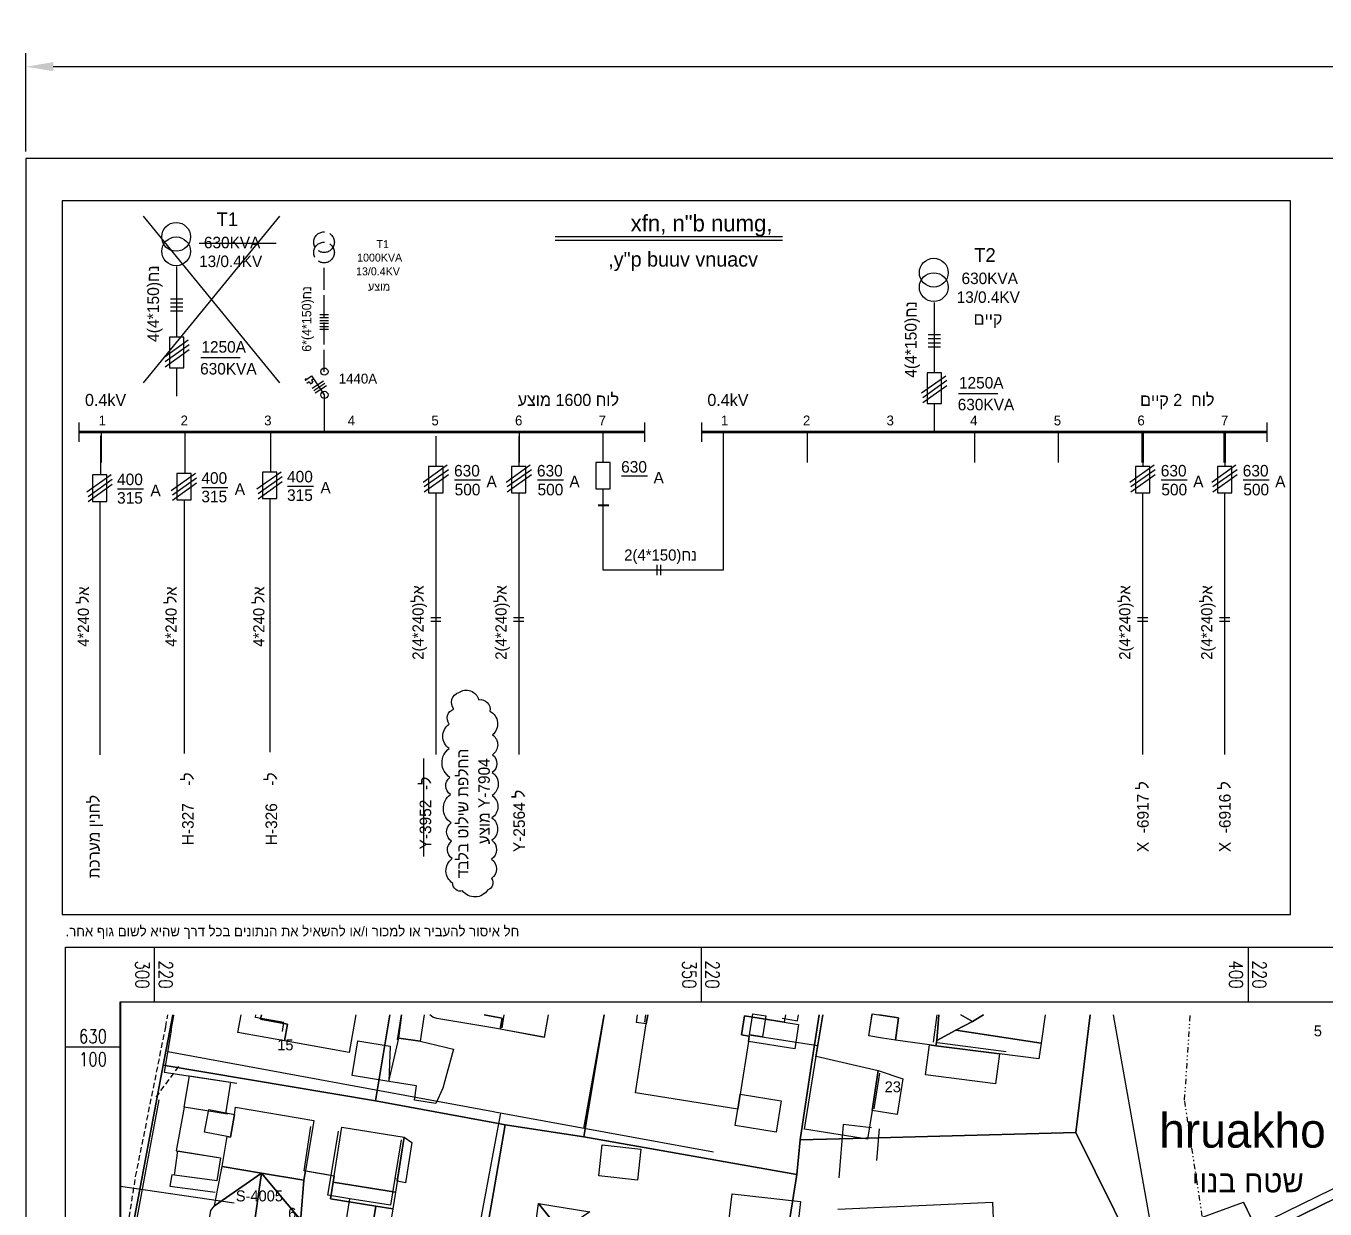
# Model space of a CAD drawing. Header units: metres. Extents: x 220080 to 220677, y 629869 to 630193.
# Drawn here: x 220288.2 to 220407, y 630085.2 to 630193.4 of the extents above; entities that cross this region are included whole.
import ezdxf
from ezdxf.enums import TextEntityAlignment as Align

# ---------------------------------------------------------------- set-up
doc = ezdxf.new("R2010")
doc.units = ezdxf.units.M
doc.header["$LTSCALE"] = 0.5
doc.header["$MEASUREMENT"] = 0
doc.header["$PDMODE"] = 66
doc.header["$PDSIZE"] = 0.75
for name, pattern in [('DASH15', [1.5, 1, -0.5]), ('DASH5', [5, 4, -1]), ('DIVIDE25', [2.5, 1, -0.5, 0, -0.5, 0, -0.5])]:
    doc.linetypes.add(name, pattern=pattern)
for name, color, linetype in [('1201', 251, 'Continuous'), ('1202', 255, 'Continuous'), ('1203', 7, 'Continuous'), ('1204', 7, 'Continuous'), ('1601', 30, 'LANDBORDER'), ('1602', 40, 'Continuous'), ('1603', 40, 'Continuous'), ('2200', 252, 'Continuous'), ('2202', 255, 'Continuous'), ('2203', 7, 'Continuous'), ('2205', 252, 'Continuous'), ('2206', 252, 'Continuous'), ('2207', 252, 'Continuous'), ('2404', 252, 'DASH15'), ('2407', 252, 'DIVIDE25'), ('2408', 252, 'DASH15'), ('2412', 252, 'Continuous'), ('2601', 252, 'Continuous'), ('2602', 252, 'Continuous'), ('2603', 252, 'FENCE'), ('2604', 252, 'Continuous'), ('2619', 8, 'Continuous'), ('6081', 1, 'CABLEUNDEXIST03'), ('6091', 3, 'CABLEUNDEXIST03'), ('6092', 3, 'CABLEUNDPROPOSE03'), ('6151', 6, 'CABLEUNDEXIST03'), ('6516', 20, 'Continuous'), ('6815', 255, 'Continuous'), ('6911', 3, 'Continuous'), ('6972', 254, 'Continuous'), ('9100', 7, 'Continuous'), ('ALMANT', 11, 'Continuous'), ('I_FRAME', 7, 'Continuous'), ('I_OTHER', 7, 'Continuous')]:
    doc.layers.add(name, color=color, linetype=linetype)
doc.layers.get('2206').off()
doc.styles.add('coord', font='romant', dxfattribs={"width": 0.8})
doc.styles.add('HEBTXT', font='HEBTXT')
doc.styles.add('MIRYM', font='mirym')
doc.linetypes.add('CABLEUNDEXIST03', pattern='A,3.5,[222,elecad.shx,S=0.01,R=0,X=0,Y=0],1.5', length=5)
doc.linetypes.add('CABLEUNDPROPOSE03', pattern='A,2,[222,elecad.shx,S=0.01,R=0,X=0,Y=0],2,-1', length=5)
doc.linetypes.add('FENCE', pattern='A,2,[223,elecad.shx,S=0.01,R=0,X=0,Y=0],8', length=10)
doc.linetypes.add('LANDBORDER', pattern='A,6.25,[208,elecad.shx,S=0.02,R=0,X=-0.6,Y=0],12.5,[208,elecad.shx,S=0.02,R=180,X=0.6,Y=0],6.25', length=25)
doc.dimstyles.new('ISO-25', dxfattribs={"dimtxt": 2.5, "dimasz": 2.5, "dimexe": 1.25, "dimexo": 0.625, "dimtad": 1, "dimtxsty": 'Standard', "dimcen": 2.5, "dimadec": 0, "dimazin": 0, "dimtfac": 1, "dimtmove": 0, "dimatfit": 3, "dimfxl": 1, "dimarcsym": 0})

# ---------------------------------------------------------------- blocks, each defined once
blk = doc.blocks.new('2206')
at = {"color": 0}
for p, q in [((0, -7.5), (0, 7.5)), ((-7.5, 0), (7.5, 0))]:
    blk.add_line(p, q, dxfattribs=at)
blk.add_circle((0, 0), 7.5, dxfattribs=at)
at = {"color": 0, "style": 'HEBTXT'}
for tag, p in [('NUM-FLOORS', (-0.93, 2.1)), ('NUM-BUSNS-CUR', (-0.9, -4.02))]:
    blk.add_attdef(tag, text='', height=2, dxfattribs=at).set_placement(p, align=Align.RIGHT)
for tag, p in [('NUM-ENTR', (0.83, 2.1)), ('NUM-APTS-CUR', (0.83, -4.02))]:
    blk.add_attdef(tag, p, '', height=2, dxfattribs=at)
blk.add_attdef('BLDG_TYPE', text='', height=2, dxfattribs=at).set_placement((0, -22.5), align=Align.CENTER)
at = {"layer": '2202', "style": 'HEBTXT'}
blk.add_attdef('BLDG_CH', text='', height=2, dxfattribs=at).set_placement((0, -25), align=Align.CENTER)
at = {"layer": '2203', "style": 'HEBTXT'}
for tag, p in [('BLDG_NUM', (0, -17.5)), ('BLDG_LETTER', (0, -20))]:
    blk.add_attdef(tag, text='', height=2, dxfattribs=at).set_placement(p, align=Align.CENTER)
at = {"layer": '9100', "style": 'HEBTXT'}
for tag, p in [('CITY_CODE', (0, -12.5)), ('STREET_CODE', (0, -15)), ('STRT_TYPE', (0, -27.5)), ('STREET_CODE_2', (0, -30)), ('BLDG_NUM_2', (0, -32.5)), ('BLDG_LETTER_2', (0, -35))]:
    blk.add_attdef(tag, text='', height=2, dxfattribs=at).set_placement(p, align=Align.CENTER)
blk = doc.blocks.new('1603')
at = {"color": 0, "style": 'HEBTXT'}
blk.add_attdef('PARCEL_NUM', text='', height=2, dxfattribs=at).set_placement((0, 1), align=Align.CENTER)
at = {"color": 0, "style": 'HEBTXT', "flags": 1}
blk.add_attdef('LOT_NUM', text='', height=2, dxfattribs=at).set_placement((0, -2.5), align=Align.CENTER)
blk = doc.blocks.new('6822')
at = {"color": 0, "linetype": 'ByBlock', "style": 'HEBTXT'}
for tag, p in [('COMMENT1', (0, 10)), ('COMMENT2', (0, 7)), ('COMMENT3', (0, 4)), ('COMMENT4', (0, 1))]:
    blk.add_attdef(tag, p, '', height=1.7, dxfattribs=at)
blk = doc.blocks.new('68154')
at = {"color": 0}
for p, q in [((0.9375, 0.9375), (-0.9375, 0.9375)), ((0.9375, 0.3125), (-0.9375, 0.3125)), ((0.9375, -0.3125), (-0.9375, -0.3125)), ((0.9375, -0.9375), (-0.9375, -0.9375))]:
    blk.add_line(p, q, dxfattribs=at)
blk = doc.blocks.new('6911')
at = {"color": 0, "style": 'HEBTXT', "flags": 1}
blk.add_attdef('CODE', (-2.92, 6.4), '', height=1.7, dxfattribs=at)
at = {"color": 0, "style": 'HEBTXT'}
for tag, p in [('PATH', (0.17, 4.71)), ('HTCH', (0.17, 2.71))]:
    blk.add_attdef(tag, text='', height=1.7, dxfattribs=at).set_placement(p, align=Align.MIDDLE_CENTER)
blk = doc.blocks.new('6910')
at = {"color": 0, "style": 'HEBTXT', "flags": 1}
blk.add_attdef('CODE', (-2.92, 6.4), '', height=1.7, dxfattribs=at)
at = {"color": 0, "style": 'HEBTXT'}
for tag, p in [('PATH', (0.17, 4.71)), ('HTCH', (0.17, 2.71))]:
    blk.add_attdef(tag, text='', height=1.7, dxfattribs=at).set_placement(p, align=Align.MIDDLE_CENTER)
blk = doc.blocks.new('68152')
for p, q in [((0.9375, 0.3125), (-0.9375, 0.3125)), ((0.9375, -0.3125), (-0.9375, -0.3125))]:
    blk.add_line(p, q)
blk = doc.blocks.new('6516')
at = {"color": 0, "const_width": 0.4}
blk.add_lwpolyline([(0, 1), (0, -1)], dxfattribs=at)
at = {"color": 0, "style": 'HEBTXT', "flags": 1}
for tag, p in [('POLE_NUM', (0.58, 1.18)), ('POLE_TYPE', (0.59, -1.23))]:
    blk.add_attdef(tag, p, '', height=1.7, dxfattribs=at)
blk = doc.blocks.new('StpKoteret')
at = {"layer": 'I_FRAME', "style": 'MIRYM'}
blk.add_attdef('CITY', text='', height=6.3, dxfattribs=at).set_placement((0, 0), align=Align.TOP_CENTER)
blk = doc.blocks.new('StpShetah')
at = {"layer": 'I_FRAME', "color": 0, "linetype": 'ByBlock', "style": 'HEBTXT'}
blk.add_attdef('SHETAH', text='', height=4, dxfattribs=at).set_placement((-0.2, 3.52), align=Align.MIDDLE_CENTER)
blk = doc.blocks.new('*D68')
at = {"layer": 'Defpoints', "color": 0, "transparency": 16777216}
for p in [(220288.24, 630189.67), (220288.24, 630181.28), (220669.23, 630181.28)]:
    blk.add_point(p, dxfattribs=at)
at = {"layer": 'I_OTHER', "color": 0, "lineweight": -2, "transparency": 16777216}
for p, q in [((220288.24, 630181.9), (220288.24, 630190.92)), ((220669.23, 630181.9), (220669.23, 630190.92)), ((220666.73, 630189.67), (220290.74, 630189.67))]:
    blk.add_line(p, q, dxfattribs=at)
at = {"layer": 'I_OTHER', "color": 0, "transparency": 16777216}
for points in [[(220290.74, 630190.09), (220290.74, 630189.26), (220288.24, 630189.67)], [(220666.73, 630190.09), (220666.73, 630189.26), (220669.23, 630189.67)]]:
    blk.add_solid(points, dxfattribs=at)
at = {"layer": 'I_OTHER', "color": 0, "transparency": 16777216, "insert": (220478.73, 630191.76), "char_height": 2.5, "attachment_point": 5}
blk.add_mtext('380,99', dxfattribs=at)
blk = doc.blocks.new('6972')
at = {"color": 0, "style": 'HEBTXT'}
blk.add_attdef('NAME', (0.31, 0.33), '', height=2, dxfattribs=at)
blk = doc.blocks.new('PRIVIEC')
at = {"style": 'HEBTXT'}
blk.add_text('.רחא ףוג םושל איהש ךרד לכב םינותנה תא ליאשהל וא/ו רוכמל וא ריבעהל רוסיא לח', height=1.8, dxfattribs=at).set_placement((0, 0))

msp = doc.modelspace()

# ---------------------------------------------------------------- linework, layer by layer
msp.add_line((220324.612, 630117.425), (220324.612, 630126.408))
at = {"layer": '1201'}
for p, q in [((220300, 630104.132), (220300, 630109.132)), ((220350, 630104.132), (220350, 630109.132)), ((220400, 630104.132), (220400, 630109.132)), ((220296.862, 630100), (220291.862, 630100))]:
    msp.add_line(p, q, dxfattribs=at)
at = {"layer": '1202', "flags": 128}
for points in [[(220291.862, 629875.389), (220291.862, 630109.132), (220510.161, 630109.132), (220510.161, 629875.389)], [(220296.862, 629880.389), (220296.862, 630104.132), (220505.161, 630104.132), (220505.161, 629880.389)]]:
    msp.add_lwpolyline(points, close=True, dxfattribs=at)
at = {"layer": '1203', "flags": 128}
for points in [[(220293.113, 630155.363), (220293.113, 630157.134)], [(220344.806, 630155.363), (220344.806, 630157.134)], [(220350.013, 630155.363), (220350.013, 630157.134)], [(220401.706, 630155.363), (220401.706, 630157.134)]]:
    msp.add_lwpolyline(points, dxfattribs=at)
at = {"layer": '1204'}
msp.add_lwpolyline([(220288.239, 629869.326), (220669.23, 629869.326), (220669.23, 630181.278), (220288.239, 630181.278)], close=True, dxfattribs=at)
at = {"layer": '1601'}
for points in [[(220301.651, 630102.957), (220300.781, 630098.36), (220296.87, 630077.6)], [(220296.87, 630077.6), (220300.781, 630098.36), (220301.651, 630102.957)]]:
    msp.add_lwpolyline(points, dxfattribs=at)
at = {"layer": '1602'}
for points in [[(220301.651, 630102.957), (220300.781, 630098.36), (220296.87, 630077.6)], [(220321.499, 630102.957), (220320.182, 630095.074), (220300.781, 630098.36), (220301.651, 630102.957)], [(220331.108, 630093.062), (220320.182, 630095.074), (220321.499, 630102.957)], [(220296.87, 630077.6), (220300.781, 630098.36), (220320.182, 630095.074), (220331.108, 630093.062)], [(220331.108, 630087.415), (220329.585, 630078.684), (220307.606, 630068.793), (220296.87, 630070.556)], [(220331.108, 630074.173), (220329.585, 630078.684), (220331.108, 630087.415)]]:
    msp.add_lwpolyline(points, dxfattribs=at)
at = {"layer": '1602', "linetype": 'Continuous'}
for points in [[(220341.085, 630102.957), (220339.226, 630091.794), (220332.063, 630092.887), (220331.108, 630093.062)], [(220359.019, 630091.506), (220358.727, 630088.365), (220339.226, 630091.794), (220341.085, 630102.957)], [(220360.75, 630102.957), (220360.061, 630098.439), (220359.019, 630091.506)], [(220365.011, 630091.669), (220359.019, 630091.506), (220360.061, 630098.439), (220360.75, 630102.957)], [(220385.539, 630102.957), (220384.233, 630092.19), (220365.011, 630091.669)], [(220435.103, 630099.206), (220415.709, 630089.959), (220391.271, 630077.976), (220384.233, 630092.19), (220385.539, 630102.957)], [(220331.108, 630049.203), (220338.351, 630052.722), (220354.276, 630060.309), (220391.271, 630077.976), (220415.709, 630089.959), (220435.103, 630099.206), (220438.35, 630088.39), (220424.46, 630081.68), (220421.565, 630080.294), (220406.46, 630072.427), (220404.157, 630071.235), (220380.771, 630059.889), (220356.323, 630047.993), (220355.925, 630047.12), (220352.443, 630022.154), (220348.696, 630023.321), (220351.599, 630042.351), (220352.27, 630046.744), (220331.108, 630036.257)], [(220331.108, 630093.062), (220332.063, 630092.887), (220331.108, 630087.415)], [(220331.108, 630087.415), (220332.063, 630092.887), (220339.226, 630091.794), (220358.727, 630088.365)], [(220358.727, 630088.365), (220354.276, 630060.309), (220338.351, 630052.722), (220331.108, 630074.173)]]:
    msp.add_lwpolyline(points, dxfattribs=at)
msp.add_lwpolyline([(220384.233, 630092.19), (220391.271, 630077.976), (220354.276, 630060.309), (220358.727, 630088.365), (220359.019, 630091.506), (220365.011, 630091.669)], close=True, dxfattribs=at)
at = {"layer": '2200'}
for points in [[(220318.401, 630102.957), (220317.776, 630099.499), (220311.869, 630100.568), (220307.614, 630101.338), (220307.906, 630102.957)], [(220331.108, 630101.722), (220325.797, 630102.616), (220325.423, 630102.74), (220325.146, 630102.957)], [(220305.144, 630085.05), (220305.485, 630085.473), (220305.785, 630087.071), (220306.162, 630089.083), (220306.62, 630091.827), (220304.573, 630092.211), (220304.964, 630094.291), (220307.299, 630093.852), (220307.406, 630094.494), (220314.567, 630093.299), (220313.796, 630088.672), (220316.413, 630088.232), (220317.119, 630092.67), (220322.806, 630091.765), (220322.008, 630086.746), (220321.765, 630085.217), (220320.781, 630079.026)]]:
    msp.add_lwpolyline(points, dxfattribs=at)
at = {"layer": '2200', "linetype": 'Continuous'}
for points in [[(220335.989, 630102.957), (220335.607, 630100.896), (220331.579, 630101.643), (220331.108, 630101.722)], [(220353.306, 630094.328), (220343.953, 630095.811), (220344.953, 630102.117), (220344.048, 630102.261), (220344.158, 630102.957)], [(220357.67, 630102.957), (220357.562, 630102.277), (220358.877, 630102.068), (220358.525, 630099.85), (220354.288, 630100.522), (220353.523, 630095.694), (220357.282, 630095.099), (220356.826, 630092.225), (220353.067, 630092.82), (220353.306, 630094.328)], [(220376.883, 630096.628), (220370.473, 630097.451), (220370.827, 630100.21), (220367.721, 630100.647), (220366.558, 630100.827), (220365.286, 630101.023), (220365.585, 630102.957)], [(220381.415, 630102.957), (220381.05, 630100.377), (220380.831, 630098.918), (220377.236, 630099.38), (220376.883, 630096.628)], [(220334.838, 630083.854), (220335.105, 630085.689), (220339.788, 630084.923)], [(220362.446, 630085.167), (220376.601, 630085.808), (220376.703, 630083.55)]]:
    msp.add_lwpolyline(points, dxfattribs=at)
at = {"layer": '2205', "linetype": 'Continuous'}
for p, q in [((220344.805, 630102.275), (220344.91, 630102.957)), ((220365.793, 630094.346), (220366.302, 630097.633)), ((220366.018, 630089.631), (220366.268, 630092.516))]:
    msp.add_line(p, q, dxfattribs=at)
at = {"layer": '2205'}
msp.add_line((220322.08, 630087.955), (220321.97, 630087.972), dxfattribs=at)
for points in [[(220309.768, 630102.957), (220309.694, 630102.551), (220312.147, 630102.107), (220311.869, 630100.568), (220307.614, 630101.338), (220307.906, 630102.957)], [(220309.768, 630102.957), (220309.694, 630102.551), (220312.147, 630102.107), (220311.869, 630100.568), (220307.614, 630101.338), (220307.906, 630102.957)], [(220311.677, 630101.428), (220311.82, 630102.257), (220309.221, 630102.705), (220309.264, 630102.957)], [(220318.401, 630102.957), (220317.775, 630099.499), (220311.869, 630100.568), (220312.147, 630102.107), (220309.694, 630102.551), (220309.768, 630102.957)], [(220318.401, 630102.957), (220317.775, 630099.499), (220311.869, 630100.568), (220312.147, 630102.107), (220309.694, 630102.551), (220309.768, 630102.957)], [(220331.108, 630101.722), (220325.797, 630102.616), (220325.423, 630102.74), (220325.146, 630102.957)], [(220331.108, 630101.722), (220325.797, 630102.616), (220325.423, 630102.74), (220325.146, 630102.957)], [(220330.138, 630102.957), (220331.108, 630102.777)], [(220331.108, 630102.777), (220330.138, 630102.957)], [(220330.138, 630102.957), (220331.108, 630102.777)], [(220331.108, 630102.777), (220330.138, 630102.957)], [(220331.778, 630101.766), (220331.965, 630102.957)], [(220316.138, 630088.273), (220313.662, 630088.674), (220314.295, 630092.743)], [(220322.552, 630091.534), (220321.97, 630087.972), (220321.573, 630085.541), (220317.833, 630086.139), (220315.841, 630086.457), (220316.138, 630088.273), (220316.799, 630092.323)], [(220312.448, 630080.873), (220313.014, 630084.506), (220317.47, 630083.832), (220317.833, 630086.139)]]:
    msp.add_lwpolyline(points, dxfattribs=at)
at = {"layer": '2205', "linetype": 'Continuous'}
for points in [[(220335.989, 630102.957), (220335.607, 630100.895), (220331.579, 630101.642), (220331.766, 630102.655), (220331.108, 630102.777)], [(220335.989, 630102.957), (220335.607, 630100.895), (220331.579, 630101.642), (220331.766, 630102.655), (220331.108, 630102.777)], [(220331.108, 630102.777), (220331.766, 630102.655), (220331.579, 630101.642)], [(220331.108, 630102.777), (220331.766, 630102.655), (220331.579, 630101.642)], [(220331.778, 630101.766), (220331.965, 630102.957)], [(220357.67, 630102.957), (220357.562, 630102.277), (220353.918, 630102.854), (220353.641, 630101.11), (220354.363, 630100.996), (220354.288, 630100.521), (220353.523, 630095.694), (220353.306, 630094.328), (220343.953, 630095.811), (220344.953, 630102.117), (220345.086, 630102.957)], [(220357.67, 630102.957), (220357.562, 630102.277), (220353.918, 630102.854), (220353.641, 630101.11), (220354.363, 630100.996), (220354.288, 630100.521), (220353.523, 630095.694), (220353.306, 630094.328), (220343.953, 630095.811), (220344.953, 630102.117), (220345.086, 630102.957)], [(220345.086, 630102.957), (220344.953, 630102.117), (220344.048, 630102.261), (220344.158, 630102.957)], [(220371.7, 630102.957), (220371.497, 630100.599), (220371.431, 630100.125), (220370.827, 630100.21), (220367.721, 630100.647), (220368.007, 630102.677), (220366.196, 630102.957)], [(220371.514, 630102.957), (220371.185, 630100.444)], [(220373.708, 630102.957), (220374.775, 630102.358), (220373.262, 630101.546), (220371.497, 630100.599), (220371.7, 630102.957)], [(220373.708, 630102.957), (220374.775, 630102.358), (220373.262, 630101.546), (220371.497, 630100.599), (220371.7, 630102.957)], [(220381.415, 630102.957), (220381.05, 630100.377), (220373.262, 630101.546), (220374.775, 630102.358), (220375.777, 630102.957)], [(220381.415, 630102.957), (220381.05, 630100.377), (220373.262, 630101.546), (220374.775, 630102.358), (220375.777, 630102.957)], [(220375.777, 630102.957), (220374.775, 630102.358), (220373.708, 630102.957)], [(220331.579, 630101.642), (220331.108, 630101.722)], [(220331.579, 630101.642), (220331.108, 630101.722)], [(220371.472, 630100.415), (220371.783, 630100.383), (220377.852, 630099.595)], [(220365.524, 630092.608), (220362.956, 630092.924), (220362.539, 630088.034)], [(220362.446, 630085.167), (220376.601, 630085.808), (220376.703, 630083.55)], [(220362.446, 630085.167), (220376.601, 630085.808), (220376.703, 630083.55)]]:
    msp.add_lwpolyline(points, dxfattribs=at)
for points in [[(220357.562, 630102.277), (220358.877, 630102.068), (220358.525, 630099.85), (220354.288, 630100.521), (220354.363, 630100.996), (220353.641, 630101.11), (220353.918, 630102.854)], [(220357.562, 630102.277), (220358.877, 630102.068), (220358.525, 630099.85), (220354.288, 630100.521), (220354.363, 630100.996), (220353.641, 630101.11), (220353.918, 630102.854)], [(220365.286, 630101.023), (220365.599, 630103.049), (220368.007, 630102.677), (220367.721, 630100.647), (220366.558, 630100.827)], [(220365.286, 630101.023), (220365.599, 630103.049), (220368.007, 630102.677), (220367.721, 630100.647), (220366.558, 630100.827)], [(220381.05, 630100.377), (220380.831, 630098.918), (220377.236, 630099.38), (220371.431, 630100.125), (220371.497, 630100.599), (220373.262, 630101.546)], [(220381.05, 630100.377), (220380.831, 630098.918), (220377.236, 630099.38), (220371.431, 630100.125), (220371.497, 630100.599), (220373.262, 630101.546)], [(220370.473, 630097.451), (220370.827, 630100.21), (220371.431, 630100.125), (220377.236, 630099.38), (220376.883, 630096.628)], [(220370.473, 630097.451), (220370.827, 630100.21), (220371.431, 630100.125), (220377.236, 630099.38), (220376.883, 630096.628)], [(220353.306, 630094.328), (220353.523, 630095.694), (220357.282, 630095.099), (220356.826, 630092.225), (220353.067, 630092.82)], [(220337.13, 630083.125), (220336.6, 630079.112), (220334.838, 630077.761), (220333.965, 630077.882), (220334.591, 630082.171), (220334.837, 630083.854), (220335.105, 630085.689)], [(220339.788, 630084.923), (220337.13, 630083.125), (220335.105, 630085.689)]]:
    msp.add_lwpolyline(points, close=True, dxfattribs=at)
at = {"layer": '2205'}
for points in [[(220314.567, 630093.299), (220313.796, 630088.672), (220313.656, 630087.833), (220309.764, 630088.482), (220306.162, 630089.083), (220306.619, 630091.826), (220306.952, 630091.771), (220307.299, 630093.852), (220307.406, 630094.494)], [(220307.299, 630093.852), (220306.952, 630091.771), (220306.619, 630091.826), (220304.573, 630092.211), (220304.964, 630094.291)], [(220307.299, 630093.852), (220306.952, 630091.771), (220306.619, 630091.826), (220304.573, 630092.211), (220304.964, 630094.291)], [(220322.008, 630086.746), (220316.321, 630087.65), (220316.413, 630088.232), (220317.119, 630092.67), (220322.806, 630091.765)], [(220322.921, 630087.596), (220322.167, 630087.747), (220322.806, 630091.765), (220323.522, 630091.281)], [(220309.764, 630088.482), (220305.485, 630085.473), (220305.784, 630087.071), (220306.162, 630089.083)], [(220316.413, 630088.232), (220316.321, 630087.65), (220316.078, 630086.122), (220320.21, 630085.465), (220319.798, 630082.872), (220317.165, 630083.29), (220317.249, 630083.816), (220313.377, 630084.432), (220313.656, 630087.833), (220313.796, 630088.672)], [(220316.413, 630088.232), (220316.321, 630087.65), (220316.078, 630086.122), (220320.21, 630085.465), (220319.798, 630082.872), (220317.165, 630083.29), (220317.249, 630083.816), (220313.377, 630084.432), (220313.656, 630087.833), (220313.796, 630088.672)], [(220309.01, 630083.119), (220304.31, 630079.897), (220305.144, 630085.05), (220305.485, 630085.473), (220309.764, 630088.482)], [(220313.355, 630084.164), (220312.685, 630080.314), (220312.362, 630078.459), (220309.01, 630083.119), (220309.764, 630088.482)], [(220313.656, 630087.833), (220313.377, 630084.432), (220313.355, 630084.164), (220309.764, 630088.482)], [(220322.008, 630086.746), (220321.765, 630085.217), (220320.21, 630085.465), (220316.078, 630086.122), (220316.321, 630087.65)], [(220322.008, 630086.746), (220321.765, 630085.217), (220320.21, 630085.465), (220316.078, 630086.122), (220316.321, 630087.65)], [(220321.765, 630085.217), (220320.781, 630079.026), (220316.854, 630079.651), (220312.685, 630080.314), (220313.355, 630084.164), (220313.377, 630084.432), (220317.249, 630083.816), (220317.165, 630083.29), (220319.798, 630082.872), (220320.21, 630085.465)], [(220321.765, 630085.217), (220320.781, 630079.026), (220316.854, 630079.651), (220312.685, 630080.314), (220313.355, 630084.164), (220313.377, 630084.432), (220317.249, 630083.816), (220317.165, 630083.29), (220319.798, 630082.872), (220320.21, 630085.465)]]:
    msp.add_lwpolyline(points, close=True, dxfattribs=at)
at = {"layer": '2207'}
msp.add_lwpolyline([(220324.657, 630102.957), (220324.288, 630100.547), (220322.335, 630100.814), (220322.604, 630102.957)], dxfattribs=at)
for points in [[(220321.533, 630100.085), (220321.4, 630096.859), (220318.07, 630097.395), (220318.589, 630100.567)], [(220324.288, 630100.547), (220327.319, 630099.809), (220326.345, 630096.24), (220325.71, 630094.855), (220323.748, 630095.161), (220323.952, 630096.468), (220321.4, 630096.859), (220322.335, 630100.814)]]:
    msp.add_lwpolyline(points, close=True, dxfattribs=at)
at = {"layer": '2207', "linetype": 'Continuous'}
for points in [[(220366.135, 630097.865), (220365.598, 630094.192), (220365.187, 630091.595), (220359.428, 630092.508), (220360.484, 630099.173)], [(220365.598, 630094.192), (220366.135, 630097.865), (220368.408, 630097.093), (220367.891, 630093.829)], [(220340.603, 630088.239), (220340.918, 630091.07), (220344.452, 630090.677), (220344.137, 630087.846)], [(220352.474, 630083.816), (220352.793, 630086.59), (220359.063, 630085.871), (220358.745, 630083.096)]]:
    msp.add_lwpolyline(points, close=True, dxfattribs=at)
at = {"layer": '2404'}
msp.add_lwpolyline([(220296.87, 630079.243), (220298.266, 630088.158), (220301.016, 630101.849), (220301.2, 630102.957)], dxfattribs=at)
at = {"layer": '2407', "linetype": 'DIVIDE25'}
msp.add_lwpolyline([(220395.783, 630084.538), (220394.165, 630095.155), (220394.688, 630102.957)], dxfattribs=at)
at = {"layer": '2408'}
msp.add_line((220302.181, 630098.235), (220300.052, 630095.343), dxfattribs=at)
at = {"layer": '2412', "linetype": 'Continuous'}
for points in [[(220355.879, 630102.866), (220355.565, 630100.927), (220354.385, 630101.109), (220354.699, 630103.047)], [(220400.259, 630084.351), (220395.996, 630082.652), (220395.475, 630084.314), (220399.55, 630085.805)]]:
    msp.add_lwpolyline(points, close=True, dxfattribs=at)
at = {"layer": '2412'}
for points in [[(220306.948, 630096.79), (220306.474, 630093.901), (220302.715, 630094.518), (220303.182, 630097.364)], [(220305.702, 630087.771), (220301.821, 630088.297), (220302.12, 630090.504), (220306.031, 630089.884)]]:
    msp.add_lwpolyline(points, close=True, dxfattribs=at)
at = {"layer": '2601'}
for p, q in [((220301.527, 630101.514), (220301.771, 630102.893)), ((220299.607, 630090.955), (220299.24, 630088.989))]:
    msp.add_line(p, q, dxfattribs=at)
at = {"layer": '2601', "linetype": 'Continuous'}
for points in [[(220357.385, 630102.634), (220358.781, 630102.419), (220358.865, 630102.957)], [(220331.626, 630093.965), (220331.108, 630091.217)]]:
    msp.add_lwpolyline(points, dxfattribs=at)
at = {"layer": '2601'}
msp.add_lwpolyline([(220331.108, 630091.217), (220329.23, 630081.249), (220308.532, 630068.809)], dxfattribs=at)
at = {"layer": '2602'}
for p, q in [((220301.771, 630102.893), (220301.783, 630102.957)), ((220322.545, 630102.957), (220322.169, 630100.678)), ((220300.395, 630095.178), (220299.607, 630090.955)), ((220299.24, 630088.989), (220298.095, 630082.854))]:
    msp.add_line(p, q, dxfattribs=at)
at = {"layer": '2602', "linetype": 'Continuous'}
for p, q in [((220341.075, 630102.957), (220339.206, 630092.57)), ((220391.853, 630079.357), (220387.653, 630102.957)), ((220354.34, 630101.116), (220360.629, 630100.149))]:
    msp.add_line(p, q, dxfattribs=at)
for points in [[(220360.454, 630099.127), (220361.098, 630102.957)], [(220419.457, 630095.326), (220420.524, 630095.198), (220420.491, 630093.041), (220417.487, 630091.79), (220416.107, 630091.116), (220400.643, 630083.562), (220399.55, 630085.805)]]:
    msp.add_lwpolyline(points, dxfattribs=at)
at = {"layer": '2602'}
for points in [[(220301.527, 630101.514), (220301.466, 630101.15), (220300.887, 630097.714), (220307.514, 630096.704)], [(220306.651, 630093.872), (220302.715, 630094.518), (220301.979, 630090.526), (220303.115, 630090.346), (220306.031, 630089.884)], [(220305.702, 630087.771), (220304.351, 630087.954), (220301.575, 630088.33), (220301.383, 630087.298), (220303.951, 630086.958), (220305.543, 630086.747)]]:
    msp.add_lwpolyline(points, dxfattribs=at)
at = {"layer": '2603'}
msp.add_line((220322.545, 630102.957), (220322.169, 630100.678), dxfattribs=at)
at = {"layer": '2603', "linetype": 'FENCE'}
msp.add_line((220341.075, 630102.957), (220339.206, 630092.57), dxfattribs=at)
at = {"layer": '2604'}
msp.add_line((220301.771, 630102.893), (220301.783, 630102.957), dxfattribs=at)
at = {"layer": '2604', "linetype": 'Continuous'}
for p, q in [((220361.098, 630102.957), (220360.454, 630099.127)), ((220391.853, 630079.357), (220387.653, 630102.957))]:
    msp.add_line(p, q, dxfattribs=at)
at = {"layer": '2604'}
msp.add_lwpolyline([(220331.108, 630094.06), (220330.967, 630094.086), (220301.199, 630099.565)], dxfattribs=at)
at = {"layer": '2604', "linetype": 'Continuous'}
msp.add_lwpolyline([(220351.083, 630090.384), (220331.108, 630094.06)], dxfattribs=at)
at = {"layer": '2619'}
for p, q in [((220301.527, 630101.514), (220301.771, 630102.893)), ((220299.607, 630090.955), (220299.24, 630088.989))]:
    msp.add_line(p, q, dxfattribs=at)
at = {"layer": '2619', "linetype": 'Continuous'}
for points in [[(220357.385, 630102.634), (220358.781, 630102.419), (220358.865, 630102.957)], [(220331.626, 630093.965), (220331.108, 630091.217)]]:
    msp.add_lwpolyline(points, dxfattribs=at)
at = {"layer": '2619'}
msp.add_lwpolyline([(220331.108, 630091.217), (220329.23, 630081.249), (220308.532, 630068.809)], dxfattribs=at)
at = {"layer": '6081', "linetype": 'DASH5'}
for centre in [(220315.487, 630173.619), (220315.487, 630172.676)]:
    msp.add_circle(centre, 0.943, dxfattribs=at)
at = {"layer": '6091'}
for points in [[(220302.024, 630159.525), (220302.024, 630162.132)], [(220371.285, 630156.248), (220371.285, 630158.855)]]:
    msp.add_lwpolyline(points, dxfattribs=at)
at = {"layer": '6091', "flags": 128}
for points in [[(220325.71, 630150.7), (220325.71, 630126.757)], [(220333.291, 630150.7), (220333.291, 630126.757)], [(220390.321, 630150.7), (220390.321, 630126.757)], [(220397.815, 630150.7), (220397.815, 630126.757)]]:
    msp.add_lwpolyline(points, dxfattribs=at)
at = {"layer": '6092', "linetype": 'DASH5'}
msp.add_lwpolyline([(220315.5, 630161.769), (220315.5, 630171.674)], dxfattribs=at)
at = {"layer": '6092'}
for points in [[(220302.024, 630164.938), (220302.024, 630171.391)], [(220371.285, 630161.661), (220371.285, 630168.114)]]:
    msp.add_lwpolyline(points, dxfattribs=at)
at = {"layer": '6092', "flags": 128}
msp.add_lwpolyline([(220340.987, 630151.054), (220340.987, 630143.644), (220352.02, 630143.644), (220352.02, 630156.248)], dxfattribs=at)
at = {"layer": '6151'}
for points in [[(220294.982, 630149.866), (220294.982, 630126.728)], [(220302.689, 630149.992), (220302.689, 630126.855)], [(220310.522, 630150.118), (220310.522, 630126.981)], [(220307.268, 630085.727), (220296.87, 630087.239)]]:
    msp.add_lwpolyline(points, dxfattribs=at)
at = {"layer": '6516'}
for centre in [(220301.968, 630174.106), (220301.968, 630172.789), (220371.23, 630170.829), (220371.23, 630169.512)]:
    msp.add_circle(centre, 1.317, dxfattribs=at)
at = {"layer": '6815'}
for points in [[(220291.54, 630112.135), (220403.86, 630112.135), (220403.86, 630177.397), (220291.54, 630177.397)], [(220296.87, 629880.432), (220505.135, 629880.432), (220505.135, 630104.106), (220296.87, 630104.106)]]:
    msp.add_lwpolyline(points, close=True, dxfattribs=at)
at = {"layer": '6815', "flags": 128}
for points in [[(220298.957, 630175.999), (220311.408, 630160.744)], [(220311.408, 630175.999), (220298.957, 630160.744)], [(220304.087, 630173.526), (220311.105, 630173.526)]]:
    msp.add_lwpolyline(points, dxfattribs=at)
at = {"layer": 'ALMANT', "color": 13}
for p, q in [((220313.754, 630160.991), (220314.367, 630161.4)), ((220313.754, 630160.991), (220313.888, 630161.154)), ((220313.754, 630160.991), (220313.956, 630161.052)), ((220314.33, 630161.012), (220314.535, 630161.148)), ((220314.33, 630161.012), (220314.467, 630160.807)), ((220315.527, 630159.66), (220314.367, 630161.4)), ((220313.922, 630160.739), (220314.126, 630160.876)), ((220314.126, 630160.876), (220314.262, 630160.671)), ((220314.262, 630160.671), (220314.467, 630160.807)), ((220314.416, 630160.256), (220315.431, 630160.932)), ((220314.552, 630160.051), (220315.567, 630160.728)), ((220314.688, 630159.847), (220315.703, 630160.524))]:
    msp.add_line(p, q, dxfattribs=at)
for centre in [(220315.524, 630161.783), (220315.524, 630159.655)]:
    msp.add_circle(centre, 0.327, dxfattribs=at)
at = {"layer": 'I_OTHER'}
for p, q in [((220303.066, 630164.656), (220300.863, 630163.083)), ((220303.171, 630164.237), (220300.968, 630162.664)), ((220303.171, 630163.765), (220300.968, 630162.192)), ((220304.217, 630163.07), (220307.818, 630163.07)), ((220372.328, 630161.379), (220370.125, 630159.806)), ((220372.433, 630160.96), (220370.23, 630159.387)), ((220372.433, 630160.488), (220370.23, 630158.915)), ((220373.479, 630159.793), (220377.08, 630159.793)), ((220326.756, 630153.231), (220324.547, 630151.654)), ((220326.861, 630152.81), (220324.652, 630151.234)), ((220334.336, 630153.231), (220332.127, 630151.654)), ((220334.441, 630152.81), (220332.233, 630151.234)), ((220391.367, 630153.231), (220389.158, 630151.654)), ((220391.472, 630152.81), (220389.263, 630151.234)), ((220398.861, 630153.231), (220396.652, 630151.654)), ((220398.966, 630152.81), (220396.757, 630151.234)), ((220296.018, 630152.342), (220293.809, 630150.765)), ((220296.123, 630151.921), (220293.915, 630150.345)), ((220303.725, 630152.468), (220301.516, 630150.891)), ((220303.83, 630152.047), (220301.621, 630150.471)), ((220303.83, 630151.574), (220301.621, 630149.998)), ((220311.558, 630152.594), (220309.349, 630151.018)), ((220311.663, 630152.174), (220309.454, 630150.597)), ((220311.663, 630151.701), (220309.454, 630150.124)), ((220326.861, 630152.337), (220324.652, 630150.761)), ((220327.415, 630151.884), (220329.788, 630151.884)), ((220334.441, 630152.337), (220332.233, 630150.761)), ((220334.995, 630151.884), (220337.368, 630151.884)), ((220342.691, 630152.238), (220345.064, 630152.238)), ((220391.472, 630152.337), (220389.263, 630150.761)), ((220392.026, 630151.884), (220394.399, 630151.884)), ((220398.966, 630152.337), (220396.757, 630150.761)), ((220399.52, 630151.884), (220401.893, 630151.884)), ((220296.123, 630151.448), (220293.915, 630149.871)), ((220296.608, 630151.068), (220298.981, 630151.068)), ((220304.315, 630151.194), (220306.688, 630151.194)), ((220312.148, 630151.32), (220314.521, 630151.32))]:
    msp.add_line(p, q, dxfattribs=at)
for points in [[(220336.61, 630174.134), (220357.416, 630174.134)], [(220336.61, 630173.791), (220357.416, 630173.791)], [(220315.527, 630156.248), (220315.527, 630159.66)]]:
    msp.add_lwpolyline(points, dxfattribs=at)
at = {"layer": 'I_OTHER', "flags": 128}
for points in [[(220301.368, 630162.132), (220302.679, 630162.132), (220302.679, 630164.938), (220301.368, 630164.938)], [(220370.63, 630158.855), (220371.941, 630158.855), (220371.941, 630161.661), (220370.63, 630161.661)], [(220325.053, 630150.7), (220326.368, 630150.7), (220326.368, 630153.118), (220325.053, 630153.118)], [(220332.633, 630150.7), (220333.948, 630150.7), (220333.948, 630153.118), (220332.633, 630153.118)], [(220340.33, 630151.054), (220341.644, 630151.054), (220341.644, 630153.472), (220340.33, 630153.472)], [(220389.664, 630150.7), (220390.979, 630150.7), (220390.979, 630153.118), (220389.664, 630153.118)], [(220397.158, 630150.7), (220398.473, 630150.7), (220398.473, 630153.118), (220397.158, 630153.118)], [(220294.325, 630149.918), (220295.639, 630149.918), (220295.639, 630152.336), (220294.325, 630152.336)], [(220302.031, 630150.045), (220303.346, 630150.045), (220303.346, 630152.462), (220302.031, 630152.462)], [(220309.864, 630150.171), (220311.179, 630150.171), (220311.179, 630152.589), (220309.864, 630152.589)]]:
    msp.add_lwpolyline(points, close=True, dxfattribs=at)
at = {"layer": 'I_OTHER', "const_width": 0.25}
for points in [[(220293.113, 630156.248), (220344.806, 630156.248)], [(220350.013, 630156.248), (220401.706, 630156.248)]]:
    msp.add_lwpolyline(points, dxfattribs=at)
at = {"layer": 'I_OTHER', "flags": 128}
for points in [[(220295.12, 630156.248), (220295.12, 630153.472)], [(220302.764, 630156.248), (220302.764, 630153.472)], [(220333.342, 630156.248), (220333.342, 630153.472)], [(220340.987, 630156.248), (220340.987, 630153.472)], [(220359.664, 630156.248), (220359.664, 630153.472)], [(220374.953, 630156.248), (220374.953, 630153.472)], [(220382.598, 630156.248), (220382.598, 630153.472)], [(220390.242, 630156.248), (220390.242, 630153.472)], [(220390.373, 630156.248), (220390.373, 630153.472)], [(220397.736, 630156.248), (220397.736, 630153.472)], [(220397.867, 630156.248), (220397.867, 630153.472)], [(220397.887, 630156.248), (220397.887, 630153.472)], [(220295.059, 630155.897), (220295.059, 630152.336)], [(220302.765, 630156.023), (220302.765, 630152.462)], [(220310.599, 630156.149), (220310.599, 630152.589)], [(220325.723, 630155.894), (220325.723, 630153.118)], [(220333.303, 630155.894), (220333.303, 630153.118)], [(220390.334, 630155.894), (220390.334, 630153.118)], [(220397.828, 630155.894), (220397.828, 630153.118)]]:
    msp.add_lwpolyline(points, dxfattribs=at)
msp.add_lwpolyline([(220327.806, 630132.429, -0.5205671), (220329.63, 630131.77, -0.5205671), (220330.661, 630130.731, -0.5205671), (220330.898, 630128.552, -0.5205671), (220330.883, 630126.733, -0.5205671), (220330.871, 630125.119, -0.5205671), (220330.854, 630123.008, -0.5205671), (220330.838, 630120.96, -0.5205671), (220330.822, 630118.918, -0.5205671), (220330.808, 630117.192, -0.5205671), (220330.794, 630115.418, -0.5205671), (220330.458, 630114.374, -0.5205671), (220328.142, 630114.297, -0.5205671), (220327.26, 630114.979, -0.5205671), (220327.199, 630117.25, -0.5205671), (220327.156, 630118.828, -0.5205671), (220327.11, 630120.512, -0.5205671), (220327.04, 630123.112, -0.5205671), (220326.997, 630124.673, -0.5205671), (220326.925, 630127.313, -0.5205671), (220326.934, 630129.543, -0.5205671), (220327.349, 630130.919, -0.5205671)], format="xyb", close=True, dxfattribs=at)

# ---------------------------------------------------------------- block references
at = {"layer": '1203', "xscale": 0.5, "yscale": 0.5, "zscale": 0.5}
msp.add_blockref('PRIVIEC', (220291.862, 630110.132), dxfattribs=at)
at = {"layer": '1603', "linetype": 'Continuous', "xscale": 0.5, "yscale": 0.5, "zscale": 0.5}
msp.add_blockref('1603', (220406.349, 630100.486), dxfattribs=at).add_auto_attribs({'PARCEL_NUM': '5'})
at = {"layer": '1603', "xscale": 0.5, "yscale": 0.5, "zscale": 0.5}
msp.add_blockref('1603', (220312.574, 630083.8), dxfattribs=at).add_auto_attribs({'PARCEL_NUM': '6'})
at = {"layer": '2206'}
ref = msp.add_blockref('2206', (220311.951, 630117.208), dxfattribs=dict(at, xscale=0.5, yscale=0.5, zscale=0.5))
ref.add_attrib('BLDG_NUM', '15', dxfattribs={"layer": '2203', "height": 1, "style": 'HEBTXT'}).set_placement((220311.951, 630099.708), align=Align.CENTER)
ref = msp.add_blockref('2206', (220308.496, 630093.501), dxfattribs=dict(at, xscale=0.5, yscale=0.5, zscale=0.5))
ref.add_attrib('BLDG_NUM', '17', dxfattribs={"layer": '2203', "height": 1, "style": 'HEBTXT'}).set_placement((220308.496, 630076.001), align=Align.CENTER)
at = {"layer": '2206', "linetype": 'Continuous'}
ref = msp.add_blockref('2206', (220366.677, 630095.869), dxfattribs=dict(at, xscale=0.01, yscale=0.01, zscale=0.5))
ref.add_attrib('BLDG_NUM', '23', dxfattribs={"layer": '2203', "height": 1, "style": 'HEBTXT'}).set_placement((220367.486, 630095.869), align=Align.CENTER)
at = {"layer": '2206'}
ref = msp.add_blockref('2206', (220304.933, 630085.589), dxfattribs=dict(at, xscale=0.5, yscale=0.5, zscale=0.5))
ref.add_attrib('BLDG_NUM', '17', dxfattribs={"layer": '2203', "height": 1, "style": 'HEBTXT'}).set_placement((220304.933, 630068.089), align=Align.CENTER)
at = {"layer": '6091', "xscale": 0.5999999999767169, "yscale": 0.5999999999767169, "zscale": 0.5999999999767169, "rotation": 90}
for p in [(220325.71, 630138.728), (220333.291, 630138.728), (220390.321, 630138.728), (220397.815, 630138.728)]:
    msp.add_blockref('6910', p, dxfattribs=at).add_auto_attribs({'HTCH': '2(4*240)לא'})
at = {"layer": '6092'}
ref = msp.add_blockref('6910', (220346.503, 630143.644), dxfattribs=dict(at, xscale=0.5999999999767169, yscale=0.5999999999767169, zscale=0.5999999999767169, rotation=90))
ref.add_attrib('HTCH', '2(4*150)חנ', dxfattribs={"layer": '0', "color": 0, "height": 1.02, "style": 'HEBTXT'}).set_placement((220346.257, 630145.007), align=Align.MIDDLE_CENTER)
at = {"layer": '6151'}
ref = msp.add_blockref('6911', (220295.033, 630140.695), dxfattribs=dict(at, xscale=0.6000000000322322, yscale=0.6000000000322322, zscale=0.5, rotation=233.7400000125435))
ref.add_attrib('HTCH', '4*240 לא', dxfattribs={"layer": '0', "color": 0, "height": 1.02, "rotation": 90, "style": 'HEBTXT'}).set_placement((220293.482, 630139.372), align=Align.MIDDLE_CENTER)
ref = msp.add_blockref('6911', (220303.055, 630140.695), dxfattribs=dict(at, xscale=0.6000000000322322, yscale=0.6000000000322322, zscale=0.5, rotation=233.7400000125435))
ref.add_attrib('HTCH', '4*240 לא', dxfattribs={"layer": '0', "color": 0, "height": 1.02, "rotation": 90, "style": 'HEBTXT'}).set_placement((220301.503, 630139.372), align=Align.MIDDLE_CENTER)
ref = msp.add_blockref('6911', (220311.077, 630140.695), dxfattribs=dict(at, xscale=0.6000000000322322, yscale=0.6000000000322322, zscale=0.5, rotation=233.7400000125435))
ref.add_attrib('HTCH', '4*240 לא', dxfattribs={"layer": '0', "color": 0, "height": 1.02, "rotation": 90, "style": 'HEBTXT'}).set_placement((220309.525, 630139.372), align=Align.MIDDLE_CENTER)
at = {"layer": '6516', "xscale": 0.5, "yscale": 0.5, "zscale": 0.5, "rotation": 90}
msp.add_blockref('6516', (220341.038, 630149.556), dxfattribs=at)
at = {"layer": '6815'}
for name, p, xscale, yscale, zscale, rotation in [('68154', (220302.024, 630167.888), 0.5984999999927823, 0.5984999999927823, 0.5984999999927823, 180), ('68154', (220315.497, 630166.601), 0.4287003610108304, 0.4287003610108304, 0.4287003610108304, 180), ('68152', (220315.5, 630165.788), 0.4287003610108304, 0.4287003610108304, 0.4287003610108304, 180), ('68154', (220371.285, 630164.611), 0.5984999999927823, 0.5984999999927823, 0.5984999999927823, 180), ('68152', (220346.084, 630143.644), 0.5, 0.5, 0.5, 90), ('68152', (220325.71, 630139.123), 0.5, 0.5, 0.5, 180), ('68152', (220333.291, 630139.123), 0.5, 0.5, 0.5, 180), ('68152', (220390.321, 630139.123), 0.5, 0.5, 0.5, 180), ('68152', (220397.815, 630139.123), 0.5, 0.5, 0.5, 180)]:
    msp.add_blockref(name, p, dxfattribs=dict(at, xscale=xscale, yscale=yscale, zscale=zscale, rotation=rotation))
at = {"layer": '6911'}
ref = msp.add_blockref('6911', (220302.024, 630167.888), dxfattribs=dict(at, xscale=0.5984999999636784, yscale=0.5984999999636784, zscale=0.5984999999636784, rotation=90))
ref.add_attrib('HTCH', '4(4*150)חנ', dxfattribs={"layer": '0', "color": 0, "height": 1.071, "rotation": 90, "style": 'HEBTXT'}).set_placement((220299.867, 630167.989), align=Align.MIDDLE_CENTER)
ref = msp.add_blockref('6911', (220303.273, 630164.771), dxfattribs=dict(at, xscale=0.5, yscale=0.5, zscale=0.514440433292848, rotation=90))
ref.add_attrib('HTCH', '6*(4*150)חנ', dxfattribs={"layer": '0', "color": 0, "height": 0.85, "rotation": 90, "style": 'HEBTXT'}).set_placement((220313.895, 630166.595), align=Align.MIDDLE_CENTER)
ref = msp.add_blockref('6911', (220371.285, 630164.611), dxfattribs=dict(at, xscale=0.5984999999636784, yscale=0.5984999999636784, zscale=0.5984999999636784, rotation=90))
ref.add_attrib('HTCH', '4(4*150)חנ', dxfattribs={"layer": '0', "color": 0, "height": 1.071, "rotation": 90, "style": 'HEBTXT'}).set_placement((220369.129, 630164.712), align=Align.MIDDLE_CENTER)
at = {"layer": '6972', "xscale": 0.5, "yscale": 0.5, "zscale": 0.5}
msp.add_blockref('6972', (220307.268, 630085.727), dxfattribs=at).add_auto_attribs({'NAME': 'S-4005'})
at = {"layer": 'I_FRAME', "xscale": 0.5, "yscale": 0.5}
for name, p, values in [('StpKoteret', (220400.044, 630093.957), {'CITY': 'hruakho '}), ('StpShetah', (220400.044, 630085.957), {'SHETAH': 'יונב חטש'})]:
    msp.add_blockref(name, p, dxfattribs=at).add_auto_attribs(values)
at = {"layer": 'I_OTHER'}
ref = msp.add_blockref('6822', (220302.294, 630173.821), dxfattribs=dict(at, xscale=0.5984999999927823, yscale=0.5984999999927823, zscale=0.5984999999927823))
ref.add_attrib('COMMENT1', 'T1', (220305.667, 630175.092), dxfattribs={"layer": '0', "color": 0, "linetype": 'ByBlock', "height": 1.26, "style": 'HEBTXT'})
ref.add_attrib('COMMENT2', '630KVA', (220304.51, 630173.065), dxfattribs={"layer": '0', "color": 0, "linetype": 'ByBlock', "height": 1.05, "style": 'HEBTXT'})
ref.add_attrib('COMMENT3', '13/0.4KV', (220304.064, 630171.345), dxfattribs={"layer": '0', "color": 0, "linetype": 'ByBlock', "height": 1.05, "style": 'HEBTXT'})
ref = msp.add_blockref('6822', (220320.637, 630174.644), dxfattribs=dict(at, xscale=0.4287003610108304, yscale=0.4287003610108304, zscale=0.4287003610108304))
ref.add_attrib('COMMENT2', 'T1', (220320.29, 630173.077), dxfattribs={"layer": '0', "color": 0, "linetype": 'ByBlock', "height": 0.7288, "style": 'HEBTXT'})
ref = msp.add_blockref('6822', (220371.555, 630170.544), dxfattribs=dict(at, xscale=0.5984999999927823, yscale=0.5984999999927823, zscale=0.5984999999927823))
ref.add_attrib('COMMENT1', 'T2', (220374.928, 630171.815), dxfattribs={"layer": '0', "color": 0, "linetype": 'ByBlock', "height": 1.26, "style": 'HEBTXT'})
ref.add_attrib('COMMENT2', '630KVA', (220373.772, 630169.788), dxfattribs={"layer": '0', "color": 0, "linetype": 'ByBlock', "height": 1.05, "style": 'HEBTXT'})
ref.add_attrib('COMMENT3', '13/0.4KV', (220373.325, 630168.068), dxfattribs={"layer": '0', "color": 0, "linetype": 'ByBlock', "height": 1.05, "style": 'HEBTXT'})
ref = msp.add_blockref('6822', (220318.861, 630173.415), dxfattribs=dict(at, xscale=0.4287003610108304, yscale=0.4287003610108304, zscale=0.4287003610108304))
ref.add_attrib('COMMENT2', '1000KVA', (220318.514, 630171.848), dxfattribs={"layer": '0', "color": 0, "linetype": 'ByBlock', "height": 0.7288, "style": 'HEBTXT'})
ref = msp.add_blockref('6822', (220319.71, 630171.956), dxfattribs=dict(at, xscale=0.4287003610108304, yscale=0.4287003610108304, zscale=0.4287003610108304))
ref.add_attrib('COMMENT2', '13/0.4KV', (220318.416, 630170.589), dxfattribs={"layer": '0', "color": 0, "linetype": 'ByBlock', "height": 0.7288, "style": 'HEBTXT'})
ref = msp.add_blockref('6822', (220319.857, 630170.749), dxfattribs=dict(at, xscale=0.4287003610108304, yscale=0.4287003610108304, zscale=0.4287003610108304))
ref.add_attrib('COMMENT2', 'עצומ', (220319.51, 630169.182), dxfattribs={"layer": '0', "color": 0, "linetype": 'ByBlock', "height": 0.7288, "style": 'HEBTXT'})

# ---------------------------------------------------------------- texts
at = {"layer": '1201', "style": 'coord', "width": 0.8}
for s, p in [('300', (220299.5, 630106.632)), ('350', (220349.5, 630106.632)), ('400', (220399.5, 630106.632))]:
    msp.add_text(s, height=1.25, rotation=270, dxfattribs=at).set_placement(p, align=Align.TOP_CENTER)
for p in [(220300, 630106.632), (220350, 630106.632), (220400, 630106.632)]:
    msp.add_text('220', height=1.25, rotation=270, dxfattribs=at).set_placement(p, align=Align.BOTTOM_CENTER)
msp.add_text('630', height=1.25, dxfattribs=at).set_placement((220294.362, 630100), align=Align.BOTTOM_CENTER)
msp.add_text('100', height=1.25, dxfattribs=at).set_placement((220294.362, 630099.5), align=Align.TOP_CENTER)
at = {"layer": 'I_OTHER', "style": 'MIRYM'}
for s, height, p in [('xfn, n"b numg,', 1.512, (220356.488, 630174.147)), (',y"p buuv vnuacv ', 1.35, (220355.662, 630170.98))]:
    msp.add_text(s, height=height, dxfattribs=at).set_placement(p, align=Align.BOTTOM_RIGHT)
at = {"layer": 'I_OTHER', "style": 'HEBTXT'}
for s, height, p in [('םייק', 1.1, (220374.877, 630166.073)), ('1250A', 1.0534, (220304.277, 630163.515)), ('630KVA', 1.0534, (220304.158, 630161.519)), ('1440A', 0.9054, (220316.837, 630160.69)), ('1250A', 1.0534, (220373.538, 630160.238)), ('0.4kV', 1.1, (220293.635, 630158.643)), ('עצומ 1600 חול', 1.1, (220333.19, 630158.643)), ('0.4kV', 1.1, (220350.534, 630158.643)), ('םייק 2  חול', 1.1, (220390.09, 630158.643)), ('630KVA', 1.0534, (220373.42, 630158.242)), ('1', 0.9, (220294.881, 630156.864)), ('2', 0.9, (220302.373, 630156.864)), ('3', 0.9, (220310.018, 630156.864)), ('4', 0.9, (220317.662, 630156.864)), ('5', 0.9, (220325.307, 630156.864)), ('6', 0.9, (220332.951, 630156.864)), ('7', 0.9, (220340.596, 630156.864)), ('1', 0.9, (220351.781, 630156.864)), ('2', 0.9, (220359.273, 630156.864)), ('3', 0.9, (220366.917, 630156.864)), ('4', 0.9, (220374.562, 630156.864)), ('5', 0.9, (220382.206, 630156.864)), ('6', 0.9, (220389.851, 630156.864)), ('7', 0.9, (220397.495, 630156.864)), ('400', 1.056, (220312.108, 630151.652)), ('630', 1.056, (220327.375, 630152.191)), ('630', 1.056, (220334.955, 630152.191)), ('630', 1.056, (220342.651, 630152.545)), ('630', 1.056, (220391.986, 630152.191)), ('630', 1.056, (220399.48, 630152.191)), ('400', 1.056, (220296.568, 630151.399)), ('400', 1.056, (220304.275, 630151.525)), ('A', 1.056, (220307.323, 630150.511)), ('A', 1.056, (220315.156, 630150.638)), ('500', 1.056, (220327.428, 630150.466)), ('A', 1.056, (220330.339, 630151.201)), ('500', 1.056, (220335.009, 630150.466)), ('A', 1.056, (220337.919, 630151.201)), ('A', 1.056, (220345.615, 630151.555)), ('500', 1.056, (220392.039, 630150.466)), ('A', 1.056, (220394.95, 630151.201)), ('500', 1.056, (220399.533, 630150.466)), ('A', 1.056, (220402.444, 630151.201)), ('315', 1.056, (220296.568, 630149.705)), ('A', 1.056, (220299.616, 630150.385)), ('315', 1.056, (220304.275, 630149.831)), ('315', 1.056, (220312.108, 630149.958))]:
    msp.add_text(s, height=height, dxfattribs=at).set_placement(p)
for s, p in [(' דבלב טוליש תפלחה', (220328.682, 630115.057)), ('עצומ Y-7904', (220330.643, 630118.544)), (' -ל', (220303.572, 630123.511)), (' -ל', (220311.197, 630123.511)), (' -ל', (220325.286, 630123.122)), ('X  -6917 ל', (220390.88, 630117.835)), ('X  -6916 ל', (220398.374, 630117.835)), ('תכרעמ ןינחל', (220294.98, 630115.446)), ('Y-2564 ל', (220333.849, 630117.835)), ('H-327', (220303.572, 630118.466)), ('H-326', (220311.197, 630118.466)), ('Y-3952', (220325.286, 630118.078))]:
    msp.add_text(s, height=1.056, rotation=90, dxfattribs=at).set_placement(p)

# ---------------------------------------------------------------- dimensions: what is measured, and where the dimension line sits
at = {"layer": 'I_OTHER'}
dim = msp.add_linear_dim(base=(220288.239, 630189.672), p1=(220669.23, 630181.278), p2=(220288.239, 630181.278), dimstyle='ISO-25', dxfattribs=at)
dim.commit()
dim.dimension.update_dxf_attribs({"geometry": '*D68', "text_midpoint": (220478.735, 630191.756)})

doc.saveas('drawing.dxf')
